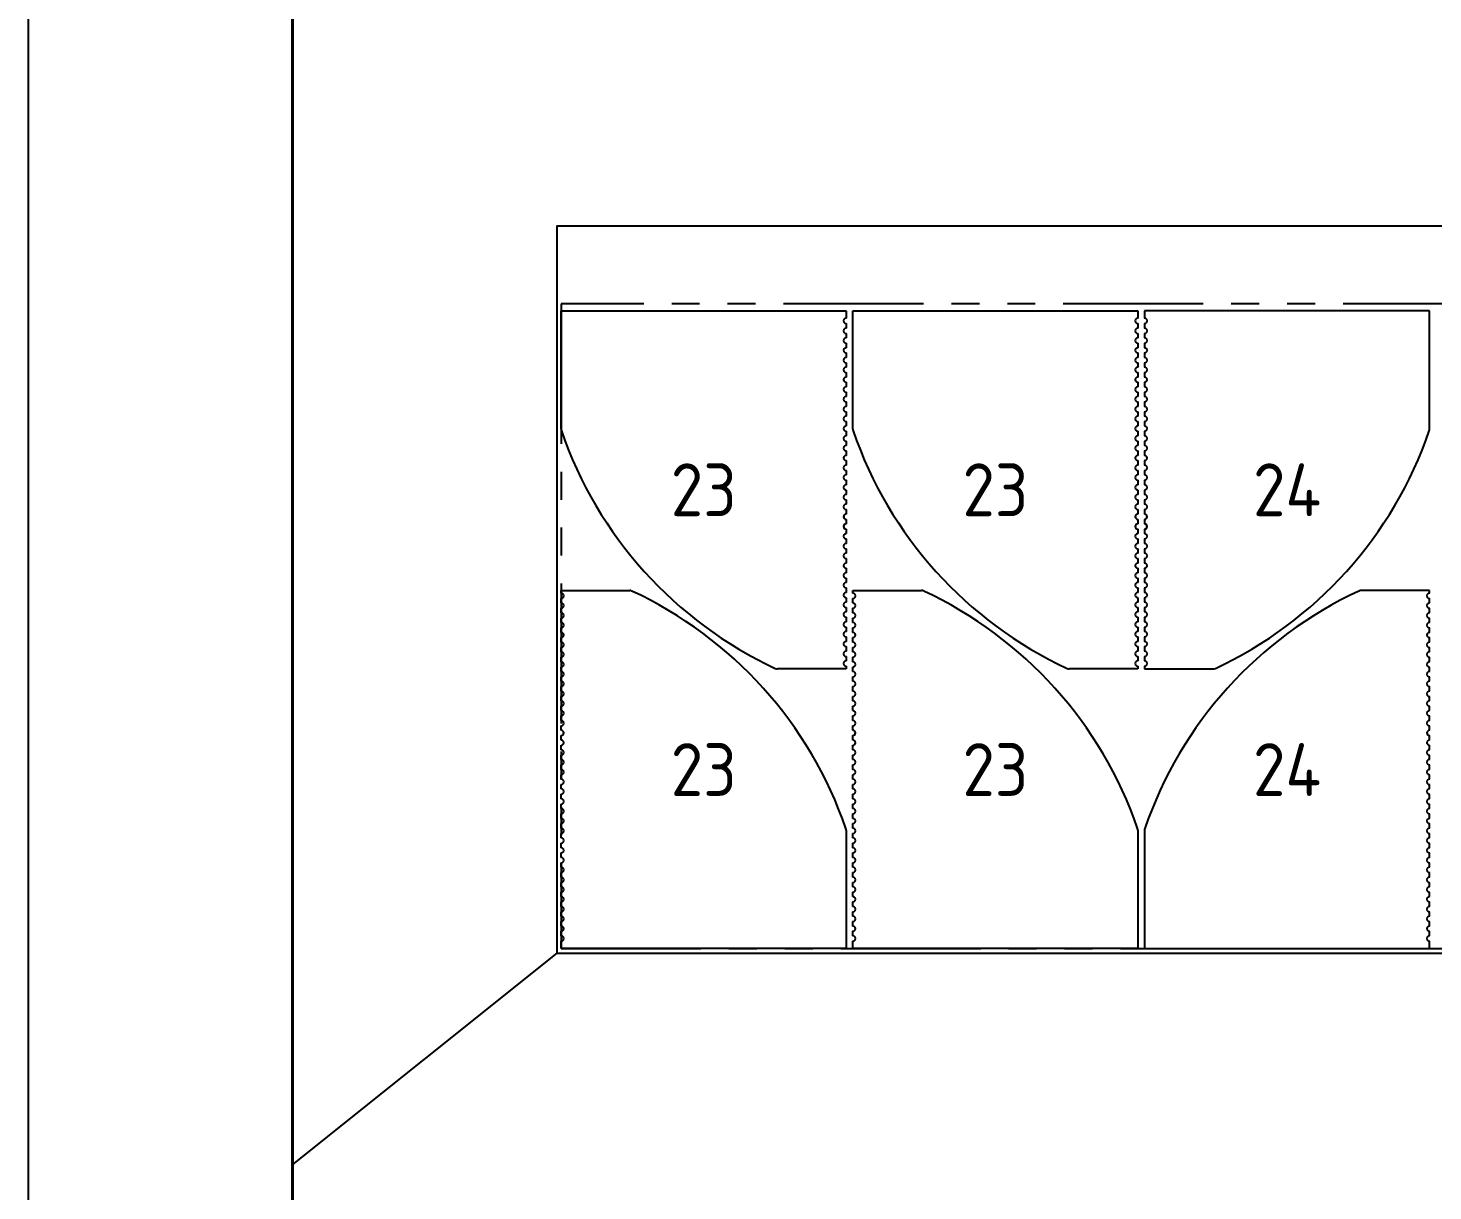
# Model space of a CAD drawing. Header units: millimetres. Extents: x -47360 to 661737, y -45870 to 354580.
# Drawn here: x 360000 to 363189, y 3660 to 6300 of the extents above; entities that cross this region are included whole.
import ezdxf
from ezdxf.enums import TextEntityAlignment as Align

# ---------------------------------------------------------------- set-up
doc = ezdxf.new("R2010")
doc.units = ezdxf.units.MM
doc.header["$LTSCALE"] = 10
doc.linetypes.add('PHANTOM', pattern=[63.5, 31.75, -6.35, 6.35, -6.35, 6.35, -6.35])
for name, color, linetype in [('$ENCL_RECT_RESERVED_LAYER$', 4, 'PHANTOM'), ('23_4__010X900X700', 7, 'Continuous'), ('24_4__010X900X700', 7, 'Continuous'), ('PART-LABEL', 6, 'Continuous'), ('STOCK', 3, 'Continuous')]:
    doc.layers.add(name, color=color, linetype=linetype)
doc.layers.add('PAGE', color=9, linetype='Continuous', plot=False)
doc.layers.add('TITLE', color=15, linetype='Continuous', lineweight=40)
doc.styles.get("Standard").update_dxf_attribs({"font": 'isocp2.shx', "bigfont": 'whgtxt.shx'})

# ---------------------------------------------------------------- blocks, each defined once
blk = doc.blocks.new('CP00')
at = {"layer": 'PAGE'}
blk.add_line((20, 70), (10, 62), dxfattribs=at)
blk.add_lwpolyline([(0, 0), (297, 0), (297, 210), (0, 210)], close=True, dxfattribs=at)
at = {"layer": 'TITLE', "color": 15}
blk.add_lwpolyline([(10, 10), (287, 10), (287, 200), (10, 200)], close=True, dxfattribs=at)
at = {"layer": 'PAGE', "color": 2}
blk.add_attdef('ATT_NESTINGPLANNO', text='', height=2.5, dxfattribs=at).set_placement((220, 203), align=Align.MIDDLE_CENTER)
for tag, p in [('ATT_OWNERITEMNO', (35, 7.085)), ('ATT_PARTNAME', (35, 2.085))]:
    blk.add_attdef(tag, text='', height=2.5, dxfattribs=at).set_placement(p, align=Align.MIDDLE_LEFT)
at = {"layer": 'TITLE', "color": 2}
for tag, height, p in [('ATT_PORNO', 2.5, (222, 196)), ('ATT_CUTTINGPLANNO', 2.5, (212.75, 188)), ('ATT_PAGENO', 2.5, (264.5, 188)), ('ATT_PAGESUBTOTAL', 2.5, (279.5, 188)), ('ATT_WONO', 2.5, (70, 180)), ('ATT_PROJECT', 2.5, (163.5, 180)), ('ATT_PORWEIGHT', 2, (278.5, 89)), ('ATT_NETWEIGHT', 2, (278.5, 83)), ('ATT_SAVEWEIGHT', 2, (278.5, 77)), ('ATT_SCRAPWEIGHT', 2, (278.5, 71)), ('ATT_CUTTING', 2, (278.5, 65))]:
    blk.add_attdef(tag, text='', height=height, dxfattribs=at).set_placement(p, align=Align.MIDDLE_CENTER)
at = {"layer": 'TITLE', "color": 3}
for tag, p in [('ATT_MATERIAL', (70, 172)), ('ATT_SIZE', (163.5, 172)), ('ATT_QTY', (262.75, 172))]:
    blk.add_attdef(tag, text='', height=2.5, dxfattribs=at).set_placement(p, align=Align.MIDDLE_CENTER)

msp = doc.modelspace()

# ---------------------------------------------------------------- linework, layer by layer
at = {"layer": '$ENCL_RECT_RESERVED_LAYER$'}
msp.add_lwpolyline([(361210, 4210), (365842.56, 4210), (365842.56, 5673.85), (361210, 5673.85)], close=True, dxfattribs=at)
at = {"layer": '23_4__010X900X700'}
for p, q in [((361210, 5389.55), (361210, 5658.28)), ((361210, 5658.28), (361857.2, 5658.28)), ((361857.2, 5658.28), (361857.2, 5641.13)), ((361872.2, 5389.55), (361872.2, 5658.28)), ((361872.2, 5658.28), (362519.41, 5658.28)), ((362519.41, 5658.28), (362519.41, 5641.13)), ((361857.2, 5629.13), (361857.2, 5618.9)), ((362519.41, 5629.13), (362519.41, 5618.9)), ((361857.2, 5606.9), (361857.2, 5596.68)), ((361857.2, 5584.68), (361857.2, 5574.45)), ((362519.41, 5606.9), (362519.41, 5596.68)), ((362519.41, 5584.68), (362519.41, 5574.45)), ((361857.2, 5562.45), (361857.2, 5552.23)), ((362519.41, 5562.45), (362519.41, 5552.23)), ((361857.2, 5540.23), (361857.2, 5530)), ((361857.2, 5518), (361857.2, 5507.78)), ((362519.41, 5540.23), (362519.41, 5530)), ((362519.41, 5518), (362519.41, 5507.78)), ((361857.2, 5495.78), (361857.2, 5485.55)), ((362519.41, 5495.78), (362519.41, 5485.55)), ((361857.2, 5473.55), (361857.2, 5463.33)), ((362519.41, 5473.55), (362519.41, 5463.33)), ((361857.2, 5451.33), (361857.2, 5441.1)), ((361857.2, 5429.1), (361857.2, 5418.88)), ((362519.41, 5451.33), (362519.41, 5441.1)), ((362519.41, 5429.1), (362519.41, 5418.88)), ((361857.2, 5406.88), (361857.2, 5396.65)), ((362519.41, 5406.88), (362519.41, 5396.65)), ((361857.2, 5384.65), (361857.2, 5374.43)), ((361857.2, 5362.43), (361857.2, 5352.2)), ((362519.41, 5384.65), (362519.41, 5374.43)), ((362519.41, 5362.43), (362519.41, 5352.2)), ((361857.2, 5340.2), (361857.2, 5329.98)), ((362519.41, 5340.2), (362519.41, 5329.98)), ((361857.2, 5317.98), (361857.2, 5307.75)), ((361857.2, 5295.75), (361857.2, 5285.53)), ((362519.41, 5317.98), (362519.41, 5307.75)), ((362519.41, 5295.75), (362519.41, 5285.53)), ((361857.2, 5273.53), (361857.2, 5263.3)), ((362519.41, 5273.53), (362519.41, 5263.3)), ((361857.2, 5251.3), (361857.2, 5241.08)), ((362519.41, 5251.3), (362519.41, 5241.08)), ((361857.2, 5229.08), (361857.2, 5218.85)), ((361857.2, 5206.85), (361857.2, 5196.63)), ((362519.41, 5229.08), (362519.41, 5218.85)), ((362519.41, 5206.85), (362519.41, 5196.63)), ((361857.2, 5184.63), (361857.2, 5174.4)), ((362519.41, 5184.63), (362519.41, 5174.4)), ((361857.2, 5162.4), (361857.2, 5152.18)), ((361857.2, 5140.18), (361857.2, 5129.95)), ((362519.41, 5162.4), (362519.41, 5152.18)), ((362519.41, 5140.18), (362519.41, 5129.95)), ((361857.2, 5117.95), (361857.2, 5107.73)), ((362519.41, 5117.95), (362519.41, 5107.73)), ((361857.2, 5095.73), (361857.2, 5085.5)), ((361857.2, 5073.5), (361857.2, 5063.28)), ((362519.41, 5095.73), (362519.41, 5085.5)), ((362519.41, 5073.5), (362519.41, 5063.28)), ((361857.2, 5051.28), (361857.2, 5041.05)), ((362519.41, 5051.28), (362519.41, 5041.05)), ((361210, 5023.06), (361365.83, 5023.06)), ((361210, 5017.03), (361210, 5023.06)), ((361857.2, 5029.05), (361857.2, 5018.83)), ((361872.2, 5023.06), (362028.03, 5023.06)), ((361872.2, 5017.03), (361872.2, 5023.06)), ((362519.41, 5029.05), (362519.41, 5018.83)), ((361210, 4994.8), (361210, 5005.03)), ((361210, 4972.58), (361210, 4982.8)), ((361857.2, 5006.83), (361857.2, 4996.6)), ((361857.2, 4984.6), (361857.2, 4974.38)), ((361872.2, 4994.8), (361872.2, 5005.03)), ((361872.2, 4972.58), (361872.2, 4982.8)), ((362519.41, 5006.83), (362519.41, 4996.6)), ((362519.41, 4984.6), (362519.41, 4974.38)), ((361210, 4950.35), (361210, 4960.58)), ((361857.2, 4962.38), (361857.2, 4952.15)), ((361872.2, 4950.35), (361872.2, 4960.58)), ((362519.41, 4962.38), (362519.41, 4952.15)), ((361210, 4928.13), (361210, 4938.35)), ((361210, 4905.9), (361210, 4916.13)), ((361857.2, 4940.15), (361857.2, 4929.93)), ((361857.2, 4917.93), (361857.2, 4907.7)), ((361872.2, 4928.13), (361872.2, 4938.35)), ((361872.2, 4905.9), (361872.2, 4916.13)), ((362519.41, 4940.15), (362519.41, 4929.93)), ((362519.41, 4917.93), (362519.41, 4907.7)), ((361210, 4883.68), (361210, 4893.9)), ((361857.2, 4895.7), (361857.2, 4885.48)), ((361872.2, 4883.68), (361872.2, 4893.9)), ((362519.41, 4895.7), (362519.41, 4885.48)), ((361210, 4861.45), (361210, 4871.68)), ((361210, 4839.23), (361210, 4849.45)), ((361857.2, 4873.48), (361857.2, 4863.25)), ((361857.2, 4851.25), (361857.2, 4845.22)), ((361872.2, 4861.45), (361872.2, 4871.68)), ((361872.2, 4839.23), (361872.2, 4849.45)), ((362519.41, 4873.48), (362519.41, 4863.25)), ((362519.41, 4851.25), (362519.41, 4845.22)), ((361210, 4817), (361210, 4827.23)), ((361857.2, 4845.22), (361701.38, 4845.22)), ((361872.2, 4817), (361872.2, 4827.23)), ((362519.41, 4845.22), (362363.58, 4845.22)), ((361210, 4794.78), (361210, 4805)), ((361872.2, 4794.78), (361872.2, 4805)), ((361210, 4772.55), (361210, 4782.78)), ((361210, 4750.33), (361210, 4760.55)), ((361872.2, 4772.55), (361872.2, 4782.78)), ((361872.2, 4750.33), (361872.2, 4760.55)), ((361210, 4728.1), (361210, 4738.33)), ((361872.2, 4728.1), (361872.2, 4738.33)), ((361210, 4705.88), (361210, 4716.1)), ((361210, 4683.65), (361210, 4693.88)), ((361872.2, 4705.88), (361872.2, 4716.1)), ((361872.2, 4683.65), (361872.2, 4693.88)), ((361210, 4661.43), (361210, 4671.65)), ((361872.2, 4661.43), (361872.2, 4671.65)), ((361210, 4639.2), (361210, 4649.43)), ((361210, 4616.98), (361210, 4627.2)), ((361872.2, 4639.2), (361872.2, 4649.43)), ((361872.2, 4616.98), (361872.2, 4627.2)), ((361210, 4594.75), (361210, 4604.98)), ((361872.2, 4594.75), (361872.2, 4604.98)), ((361210, 4572.53), (361210, 4582.75)), ((361210, 4550.3), (361210, 4560.53)), ((361872.2, 4572.53), (361872.2, 4582.75)), ((361872.2, 4550.3), (361872.2, 4560.53)), ((361210, 4528.08), (361210, 4538.3)), ((361872.2, 4528.08), (361872.2, 4538.3)), ((361210, 4505.85), (361210, 4516.08)), ((361872.2, 4505.85), (361872.2, 4516.08)), ((361210, 4483.63), (361210, 4493.85)), ((361210, 4461.4), (361210, 4471.63)), ((361857.2, 4478.73), (361857.2, 4210)), ((361872.2, 4483.63), (361872.2, 4493.85)), ((361872.2, 4461.4), (361872.2, 4471.63)), ((362519.41, 4478.73), (362519.41, 4210)), ((361210, 4439.18), (361210, 4449.4)), ((361872.2, 4439.18), (361872.2, 4449.4)), ((361210, 4416.95), (361210, 4427.18)), ((361210, 4394.73), (361210, 4404.95)), ((361872.2, 4416.95), (361872.2, 4427.18)), ((361872.2, 4394.73), (361872.2, 4404.95)), ((361210, 4372.5), (361210, 4382.73)), ((361872.2, 4372.5), (361872.2, 4382.73)), ((361210, 4350.28), (361210, 4360.5)), ((361210, 4328.05), (361210, 4338.28)), ((361872.2, 4350.28), (361872.2, 4360.5)), ((361872.2, 4328.05), (361872.2, 4338.28)), ((361210, 4305.83), (361210, 4316.05)), ((361872.2, 4305.83), (361872.2, 4316.05)), ((361210, 4283.6), (361210, 4293.83)), ((361872.2, 4283.6), (361872.2, 4293.83)), ((361210, 4261.38), (361210, 4271.6)), ((361210, 4239.15), (361210, 4249.38)), ((361872.2, 4261.38), (361872.2, 4271.6)), ((361872.2, 4239.15), (361872.2, 4249.38)), ((361210, 4210), (361210, 4227.15)), ((361857.2, 4210), (361210, 4210)), ((361872.2, 4210), (361872.2, 4227.15)), ((362519.41, 4210), (361872.2, 4210))]:
    msp.add_line(p, q, dxfattribs=at)
for centre, radius, start, end in [((361857.2, 5635.13), 6, 89.99633, 270.00367), ((361857.2, 5612.9), 6, 89.99652, 270.00348), ((362519.41, 5635.13), 6, 89.99633, 270.00367), ((362519.41, 5612.9), 6, 89.99652, 270.00348), ((361857.2, 5590.68), 6, 89.9967, 270.0033), ((362519.41, 5590.68), 6, 89.9967, 270.0033), ((361857.2, 5568.45), 6, 89.99689, 270.00311), ((361857.2, 5546.23), 6, 89.99708, 270.00292), ((362519.41, 5568.45), 6, 89.99689, 270.00311), ((362519.41, 5546.23), 6, 89.99708, 270.00292), ((361857.2, 5524), 6, 89.99727, 270.00273), ((362519.41, 5524), 6, 89.99727, 270.00273), ((361857.2, 5501.78), 6, 89.99746, 270.00254), ((361857.2, 5479.55), 6, 89.99764, 270.00236), ((362519.41, 5501.78), 6, 89.99746, 270.00254), ((362519.41, 5479.55), 6, 89.99764, 270.00236), ((361857.2, 5457.33), 6, 89.99783, 270.00217), ((362519.41, 5457.33), 6, 89.99783, 270.00217), ((361857.2, 5435.1), 6, 89.99802, 270.00198), ((362519.41, 5435.1), 6, 89.99802, 270.00198), ((361857.2, 5412.88), 6, 89.99821, 270.00179), ((361857.2, 5390.65), 6, 89.9984, 270.0016), ((362519.41, 5412.88), 6, 89.99821, 270.00179), ((362519.41, 5390.65), 6, 89.9984, 270.0016), ((361222, 5389.55), 12, 180, 198.98493), ((362088.17, 5687.54), 928, 198.98493, 245.0221), ((361857.2, 5368.43), 6, 89.99859, 270.00141), ((361884.2, 5389.55), 12, 180, 198.98493), ((362750.38, 5687.54), 928, 198.98493, 245.0221), ((362519.41, 5368.43), 6, 89.99859, 270.00141), ((361857.2, 5346.2), 6, 89.99877, 270.00123), ((361857.2, 5323.98), 6, 89.99896, 270.00104), ((362519.41, 5346.2), 6, 89.99877, 270.00123), ((362519.41, 5323.98), 6, 89.99896, 270.00104), ((361857.2, 5301.75), 6, 89.99915, 270.00085), ((362519.41, 5301.75), 6, 89.99915, 270.00085), ((361857.2, 5279.53), 6, 89.99934, 270.00066), ((361857.2, 5257.3), 6, 89.99952, 270.00048), ((362519.41, 5279.53), 6, 89.99934, 270.00066), ((362519.41, 5257.3), 6, 89.99952, 270.00048), ((361857.2, 5235.08), 6, 89.99971, 270.00029), ((362519.41, 5235.08), 6, 89.99971, 270.00029), ((361857.2, 5212.85), 6, 89.9999, 270.0001), ((362519.41, 5212.85), 6, 89.9999, 270.0001), ((361857.2, 5190.63), 6, 90.00009, 269.99991), ((361857.2, 5168.4), 6, 90.00028, 269.99972), ((362519.41, 5190.63), 6, 90.00009, 269.99991), ((362519.41, 5168.4), 6, 90.00028, 269.99972), ((361857.2, 5146.18), 6, 89.99746, 270.00254), ((362519.41, 5146.18), 6, 89.99746, 270.00254), ((361857.2, 5123.95), 6, 89.99764, 270.00236), ((361857.2, 5101.73), 6, 89.99783, 270.00217), ((362519.41, 5123.95), 6, 89.99764, 270.00236), ((362519.41, 5101.73), 6, 89.99783, 270.00217), ((361857.2, 5079.5), 6, 89.99802, 270.00198), ((362519.41, 5079.5), 6, 89.99802, 270.00198), ((361857.2, 5057.28), 6, 89.99821, 270.00179), ((361857.2, 5035.05), 6, 89.9984, 270.0016), ((362519.41, 5057.28), 6, 89.99821, 270.00179), ((362519.41, 5035.05), 6, 89.9984, 270.0016), ((361210, 5011.03), 6, 269.9999, 90.0001), ((361365.83, 5011.06), 12, 65.0221, 90), ((360979.03, 4180.74), 928, 18.98493, 65.0221), ((361857.2, 5012.83), 6, 89.99859, 270.00141), ((361872.2, 5011.03), 6, 269.9999, 90.0001), ((362028.03, 5011.06), 12, 65.0221, 90), ((361641.23, 4180.74), 928, 18.98493, 65.0221), ((362519.41, 5012.83), 6, 89.99859, 270.00141), ((361210, 4988.8), 6, 269.99971, 90.00029), ((361857.2, 4990.6), 6, 89.99877, 270.00123), ((361872.2, 4988.8), 6, 269.99971, 90.00029), ((362519.41, 4990.6), 6, 89.99877, 270.00123), ((361210, 4966.58), 6, 269.99952, 90.00048), ((361210, 4944.35), 6, 269.99934, 90.00066), ((361857.2, 4968.38), 6, 89.99896, 270.00104), ((361857.2, 4946.15), 6, 89.99915, 270.00085), ((361872.2, 4966.58), 6, 269.99952, 90.00048), ((361872.2, 4944.35), 6, 269.99934, 90.00066), ((362519.41, 4968.38), 6, 89.99896, 270.00104), ((362519.41, 4946.15), 6, 89.99915, 270.00085), ((361210, 4922.13), 6, 269.99915, 90.00085), ((361857.2, 4923.93), 6, 89.99934, 270.00066), ((361872.2, 4922.13), 6, 269.99915, 90.00085), ((362519.41, 4923.93), 6, 89.99934, 270.00066), ((361210, 4899.9), 6, 269.99896, 90.00104), ((361210, 4877.68), 6, 269.99877, 90.00123), ((361857.2, 4901.7), 6, 89.99952, 270.00048), ((361857.2, 4879.48), 6, 89.99971, 270.00029), ((361872.2, 4899.9), 6, 269.99896, 90.00104), ((361872.2, 4877.68), 6, 269.99877, 90.00123), ((362519.41, 4901.7), 6, 89.99952, 270.00048), ((362519.41, 4879.48), 6, 89.99971, 270.00029), ((361210, 4855.45), 6, 269.99859, 90.00141), ((361857.2, 4857.25), 6, 89.9999, 270.0001), ((361872.2, 4855.45), 6, 269.99859, 90.00141), ((362519.41, 4857.25), 6, 89.9999, 270.0001), ((361210, 4833.23), 6, 269.9984, 90.0016), ((361210, 4811), 6, 269.99821, 90.00179), ((361701.38, 4857.22), 12, 245.0221, 270), ((361872.2, 4833.23), 6, 269.9984, 90.0016), ((361872.2, 4811), 6, 269.99821, 90.00179), ((362363.58, 4857.22), 12, 245.0221, 270), ((361210, 4788.78), 6, 269.99802, 90.00198), ((361872.2, 4788.78), 6, 269.99802, 90.00198), ((361210, 4766.55), 6, 269.99783, 90.00217), ((361872.2, 4766.55), 6, 269.99783, 90.00217), ((361210, 4744.33), 6, 269.99764, 90.00236), ((361210, 4722.1), 6, 269.99746, 90.00254), ((361872.2, 4744.33), 6, 269.99764, 90.00236), ((361872.2, 4722.1), 6, 269.99746, 90.00254), ((361210, 4699.88), 6, 270.00028, 89.99972), ((361872.2, 4699.88), 6, 270.00028, 89.99972), ((361210, 4677.65), 6, 270.00009, 89.99991), ((361210, 4655.43), 6, 269.9999, 90.0001), ((361872.2, 4677.65), 6, 270.00009, 89.99991), ((361872.2, 4655.43), 6, 269.9999, 90.0001), ((361210, 4633.2), 6, 269.99971, 90.00029), ((361872.2, 4633.2), 6, 269.99971, 90.00029), ((361210, 4610.98), 6, 269.99952, 90.00048), ((361210, 4588.75), 6, 269.99934, 90.00066), ((361872.2, 4610.98), 6, 269.99952, 90.00048), ((361872.2, 4588.75), 6, 269.99934, 90.00066), ((361210, 4566.53), 6, 269.99915, 90.00085), ((361872.2, 4566.53), 6, 269.99915, 90.00085), ((361210, 4544.3), 6, 269.99896, 90.00104), ((361872.2, 4544.3), 6, 269.99896, 90.00104), ((361210, 4522.08), 6, 269.99877, 90.00123), ((361210, 4499.85), 6, 269.99859, 90.00141), ((361872.2, 4522.08), 6, 269.99877, 90.00123), ((361872.2, 4499.85), 6, 269.99859, 90.00141), ((361210, 4477.63), 6, 269.9984, 90.0016), ((361845.2, 4478.73), 12, 0, 18.98493), ((361872.2, 4477.63), 6, 269.9984, 90.0016), ((362507.41, 4478.73), 12, 0, 18.98493), ((361210, 4455.4), 6, 269.99821, 90.00179), ((361210, 4433.18), 6, 269.99802, 90.00198), ((361872.2, 4455.4), 6, 269.99821, 90.00179), ((361872.2, 4433.18), 6, 269.99802, 90.00198), ((361210, 4410.95), 6, 269.99783, 90.00217), ((361872.2, 4410.95), 6, 269.99783, 90.00217), ((361210, 4388.73), 6, 269.99764, 90.00236), ((361210, 4366.5), 6, 269.99746, 90.00254), ((361872.2, 4388.73), 6, 269.99764, 90.00236), ((361872.2, 4366.5), 6, 269.99746, 90.00254), ((361210, 4344.28), 6, 269.99727, 90.00273), ((361872.2, 4344.28), 6, 269.99727, 90.00273), ((361210, 4322.05), 6, 269.99708, 90.00292), ((361210, 4299.83), 6, 269.99689, 90.00311), ((361872.2, 4322.05), 6, 269.99708, 90.00292), ((361872.2, 4299.83), 6, 269.99689, 90.00311), ((361210, 4277.6), 6, 269.9967, 90.0033), ((361872.2, 4277.6), 6, 269.9967, 90.0033), ((361210, 4255.38), 6, 269.99652, 90.00348), ((361872.2, 4255.38), 6, 269.99652, 90.00348), ((361210, 4233.15), 6, 269.99633, 90.00367), ((361872.2, 4233.15), 6, 269.99633, 90.00367)]:
    msp.add_arc(centre, radius, start, end, dxfattribs=at)
at = {"layer": '24_4__010X900X700'}
for p, q in [((363181.61, 5658.28), (362534.41, 5658.28)), ((362534.41, 5658.28), (362534.41, 5641.13)), ((363181.61, 5389.55), (363181.61, 5658.28)), ((362534.41, 5629.13), (362534.41, 5618.9)), ((362534.41, 5606.9), (362534.41, 5596.68)), ((362534.41, 5584.68), (362534.41, 5574.45)), ((362534.41, 5562.45), (362534.41, 5552.23)), ((362534.41, 5540.23), (362534.41, 5530)), ((362534.41, 5518), (362534.41, 5507.78)), ((362534.41, 5495.78), (362534.41, 5485.55)), ((362534.41, 5473.55), (362534.41, 5463.33)), ((362534.41, 5451.33), (362534.41, 5441.1)), ((362534.41, 5429.1), (362534.41, 5418.88)), ((362534.41, 5406.88), (362534.41, 5396.65)), ((362534.41, 5384.65), (362534.41, 5374.43)), ((362534.41, 5362.43), (362534.41, 5352.2)), ((362534.41, 5340.2), (362534.41, 5329.98)), ((362534.41, 5317.98), (362534.41, 5307.75)), ((362534.41, 5295.75), (362534.41, 5285.53)), ((362534.41, 5273.53), (362534.41, 5263.3)), ((362534.41, 5251.3), (362534.41, 5241.08)), ((362534.41, 5229.08), (362534.41, 5218.85)), ((362534.41, 5206.85), (362534.41, 5196.63)), ((362534.41, 5184.63), (362534.41, 5174.4)), ((362534.41, 5162.4), (362534.41, 5152.18)), ((362534.41, 5140.18), (362534.41, 5129.95)), ((362534.41, 5117.95), (362534.41, 5107.73)), ((362534.41, 5095.73), (362534.41, 5085.5)), ((362534.41, 5073.5), (362534.41, 5063.28)), ((362534.41, 5051.28), (362534.41, 5041.05)), ((362534.41, 5029.05), (362534.41, 5018.83)), ((363181.61, 5023.06), (363025.78, 5023.06)), ((363181.61, 5017.03), (363181.61, 5023.06)), ((362534.41, 5006.83), (362534.41, 4996.6)), ((362534.41, 4984.6), (362534.41, 4974.38)), ((363181.61, 4994.8), (363181.61, 5005.03)), ((363181.61, 4972.58), (363181.61, 4982.8)), ((362534.41, 4962.38), (362534.41, 4952.15)), ((363181.61, 4950.35), (363181.61, 4960.58)), ((362534.41, 4940.15), (362534.41, 4929.93)), ((362534.41, 4917.93), (362534.41, 4907.7)), ((363181.61, 4928.13), (363181.61, 4938.35)), ((363181.61, 4905.9), (363181.61, 4916.13)), ((362534.41, 4895.7), (362534.41, 4885.48)), ((363181.61, 4883.68), (363181.61, 4893.9)), ((362534.41, 4873.48), (362534.41, 4863.25)), ((362534.41, 4851.25), (362534.41, 4845.22)), ((363181.61, 4861.45), (363181.61, 4871.68)), ((363181.61, 4839.23), (363181.61, 4849.45)), ((362534.41, 4845.22), (362690.24, 4845.22)), ((363181.61, 4817), (363181.61, 4827.23)), ((363181.61, 4794.78), (363181.61, 4805)), ((363181.61, 4772.55), (363181.61, 4782.78)), ((363181.61, 4750.33), (363181.61, 4760.55)), ((363181.61, 4728.1), (363181.61, 4738.33)), ((363181.61, 4705.88), (363181.61, 4716.1)), ((363181.61, 4683.65), (363181.61, 4693.88)), ((363181.61, 4661.43), (363181.61, 4671.65)), ((363181.61, 4639.2), (363181.61, 4649.43)), ((363181.61, 4616.98), (363181.61, 4627.2)), ((363181.61, 4594.75), (363181.61, 4604.98)), ((363181.61, 4572.53), (363181.61, 4582.75)), ((363181.61, 4550.3), (363181.61, 4560.53)), ((363181.61, 4528.08), (363181.61, 4538.3)), ((363181.61, 4505.85), (363181.61, 4516.08)), ((362534.41, 4478.73), (362534.41, 4210)), ((363181.61, 4483.63), (363181.61, 4493.85)), ((363181.61, 4461.4), (363181.61, 4471.63)), ((363181.61, 4439.18), (363181.61, 4449.4)), ((363181.61, 4416.95), (363181.61, 4427.18)), ((363181.61, 4394.73), (363181.61, 4404.95)), ((363181.61, 4372.5), (363181.61, 4382.73)), ((363181.61, 4350.28), (363181.61, 4360.5)), ((363181.61, 4328.05), (363181.61, 4338.28)), ((363181.61, 4305.83), (363181.61, 4316.05)), ((363181.61, 4283.6), (363181.61, 4293.83)), ((363181.61, 4261.38), (363181.61, 4271.6)), ((363181.61, 4239.15), (363181.61, 4249.38)), ((362534.41, 4210), (363181.61, 4210)), ((363181.61, 4210), (363181.61, 4227.15))]:
    msp.add_line(p, q, dxfattribs=at)
for centre, radius, start, end in [((362534.41, 5635.13), 6, 269.99633, 90.00367), ((362534.41, 5612.9), 6, 269.99652, 90.00348), ((362534.41, 5590.68), 6, 269.9967, 90.0033), ((362534.41, 5568.45), 6, 269.99689, 90.00311), ((362534.41, 5546.23), 6, 269.99708, 90.00292), ((362534.41, 5524), 6, 269.99727, 90.00273), ((362534.41, 5501.78), 6, 269.99746, 90.00254), ((362534.41, 5479.55), 6, 269.99764, 90.00236), ((362534.41, 5457.33), 6, 269.99783, 90.00217), ((362534.41, 5435.1), 6, 269.99802, 90.00198), ((362534.41, 5412.88), 6, 269.99821, 90.00179), ((362534.41, 5390.65), 6, 269.9984, 90.0016), ((362534.41, 5368.43), 6, 269.99859, 90.00141), ((362303.44, 5687.54), 928, 294.9779, 341.01507), ((363169.61, 5389.55), 12, 341.01507, 0), ((362534.41, 5346.2), 6, 269.99877, 90.00123), ((362534.41, 5323.98), 6, 269.99896, 90.00104), ((362534.41, 5301.75), 6, 269.99915, 90.00085), ((362534.41, 5279.53), 6, 269.99934, 90.00066), ((362534.41, 5257.3), 6, 269.99952, 90.00048), ((362534.41, 5235.08), 6, 269.99971, 90.00029), ((362534.41, 5212.85), 6, 269.9999, 90.0001), ((362534.41, 5190.63), 6, 270.00009, 89.99991), ((362534.41, 5168.4), 6, 270.00028, 89.99972), ((362534.41, 5146.18), 6, 269.99746, 90.00254), ((362534.41, 5123.95), 6, 269.99764, 90.00236), ((362534.41, 5101.73), 6, 269.99783, 90.00217), ((362534.41, 5079.5), 6, 269.99802, 90.00198), ((362534.41, 5057.28), 6, 269.99821, 90.00179), ((362534.41, 5035.05), 6, 269.9984, 90.0016), ((362534.41, 5012.83), 6, 269.99859, 90.00141), ((363412.58, 4180.74), 928, 114.9779, 161.01507), ((363025.78, 5011.06), 12, 90, 114.9779), ((363181.61, 5011.03), 6, 89.9999, 270.0001), ((362534.41, 4990.6), 6, 269.99877, 90.00123), ((363181.61, 4988.8), 6, 89.99971, 270.00029), ((362534.41, 4968.38), 6, 269.99896, 90.00104), ((362534.41, 4946.15), 6, 269.99915, 90.00085), ((363181.61, 4966.58), 6, 89.99952, 270.00048), ((363181.61, 4944.35), 6, 89.99934, 270.00066), ((362534.41, 4923.93), 6, 269.99934, 90.00066), ((363181.61, 4922.13), 6, 89.99915, 270.00085), ((362534.41, 4901.7), 6, 269.99952, 90.00048), ((362534.41, 4879.48), 6, 269.99971, 90.00029), ((363181.61, 4899.9), 6, 89.99896, 270.00104), ((363181.61, 4877.68), 6, 89.99877, 270.00123), ((362534.41, 4857.25), 6, 269.9999, 90.0001), ((363181.61, 4855.45), 6, 89.99859, 270.00141), ((362690.24, 4857.22), 12, 270, 294.9779), ((363181.61, 4833.23), 6, 89.9984, 270.0016), ((363181.61, 4811), 6, 89.99821, 270.00179), ((363181.61, 4788.78), 6, 89.99802, 270.00198), ((363181.61, 4766.55), 6, 89.99783, 270.00217), ((363181.61, 4744.33), 6, 89.99764, 270.00236), ((363181.61, 4722.1), 6, 89.99746, 270.00254), ((363181.61, 4699.88), 6, 90.00028, 269.99972), ((363181.61, 4677.65), 6, 90.00009, 269.99991), ((363181.61, 4655.43), 6, 89.9999, 270.0001), ((363181.61, 4633.2), 6, 89.99971, 270.00029), ((363181.61, 4610.98), 6, 89.99952, 270.00048), ((363181.61, 4588.75), 6, 89.99934, 270.00066), ((363181.61, 4566.53), 6, 89.99915, 270.00085), ((363181.61, 4544.3), 6, 89.99896, 270.00104), ((363181.61, 4522.08), 6, 89.99877, 270.00123), ((363181.61, 4499.85), 6, 89.99859, 270.00141), ((362546.41, 4478.73), 12, 161.01507, 180), ((363181.61, 4477.63), 6, 89.9984, 270.0016), ((363181.61, 4455.4), 6, 89.99821, 270.00179), ((363181.61, 4433.18), 6, 89.99802, 270.00198), ((363181.61, 4410.95), 6, 89.99783, 270.00217), ((363181.61, 4388.73), 6, 89.99764, 270.00236), ((363181.61, 4366.5), 6, 89.99746, 270.00254), ((363181.61, 4344.28), 6, 89.99727, 270.00273), ((363181.61, 4322.05), 6, 89.99708, 270.00292), ((363181.61, 4299.83), 6, 89.99689, 270.00311), ((363181.61, 4277.6), 6, 89.9967, 270.0033), ((363181.61, 4255.38), 6, 89.99652, 270.00348), ((363181.61, 4233.15), 6, 89.99633, 270.00367)]:
    msp.add_arc(centre, radius, start, end, dxfattribs=at)
at = {"layer": 'STOCK'}
msp.add_lwpolyline([(361200, 4200), (365980, 4200), (365980, 5850), (361200, 5850)], close=True, dxfattribs=at)

# ---------------------------------------------------------------- block references
at = {"xscale": 60, "yscale": 60, "zscale": 60}
msp.add_blockref('CP00', (360000, 0), dxfattribs=at)

# ---------------------------------------------------------------- texts
at = {"layer": 'PART-LABEL'}
for s, p in [('23', (361533.6, 5251.75)), ('23', (362195.81, 5251.75)), ('24', (362858.01, 5251.75)), ('23', (361533.6, 4616.53)), ('23', (362195.81, 4616.53)), ('24', (362858.01, 4616.53))]:
    msp.add_text(s, height=120, dxfattribs=at).set_placement(p, align=Align.MIDDLE_CENTER)

doc.saveas('drawing.dxf')
